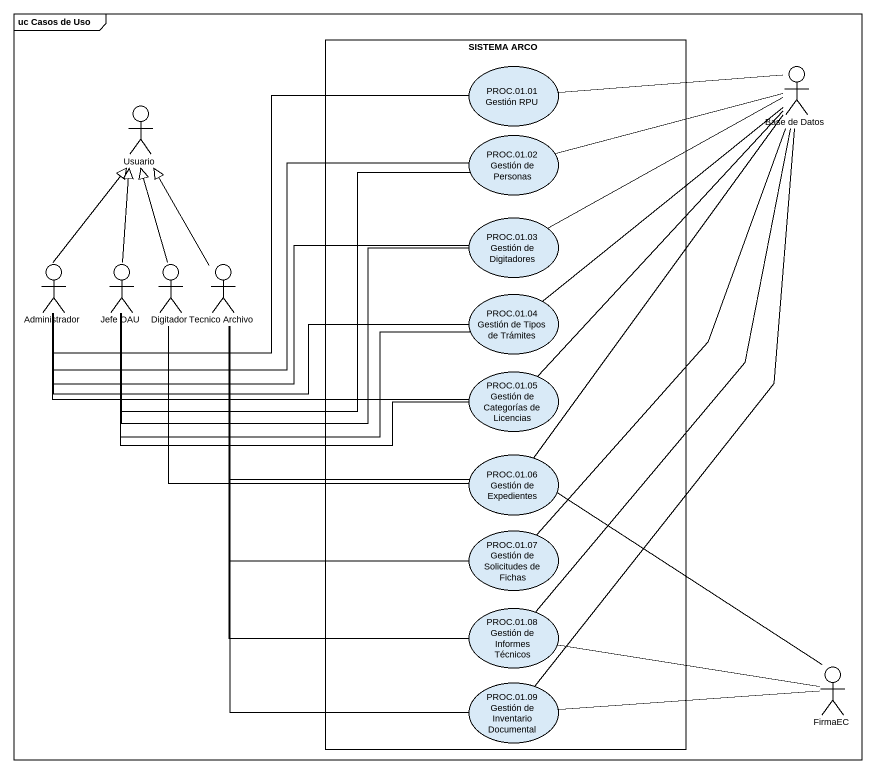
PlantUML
@startuml
mainframe uc Casos de Uso
rectangle "SISTEMA ARCO" as SISTEMA_ARCO {
  usecase "PROC.01.01 Gestión RPU" as PROC_01_01_Gestión_RPU
  usecase "PROC.01.02 Gestión de Personas" as PROC_01_02_Gestión_de
  usecase "PROC.01.03 Gestión de Digitadores" as PROC_01_03_Gestión_de
  usecase "PROC.01.04 Gestión de Tipos de Trámites" as PROC_01_04_Gestión_de_Tipos
  usecase "PROC.01.05 Gestión de Categorías de Licencias" as PROC_01_05_Gestión_de
  usecase "PROC.01.06 Gestión de Expedientes" as PROC_01_06_Gestión_de
  usecase "PROC.01.07 Gestión de Solicitudes de Fichas" as PROC_01_07_Gestión_de
  usecase "PROC.01.08 Gestión de Informes Técnicos" as PROC_01_08_Gestión_de
  usecase "PROC.01.09 Gestión de Inventario Documental" as PROC_01_09_Gestión_de
}
actor "Base de Datos" as Base_de_Datos
actor Usuario
actor Administrador
actor "Jefe OAU" as Jefe_OAU
actor Digitador
actor "Tecnico Archivo" as Tecnico_Archivo
actor FirmaEC
Base_de_Datos -left- PROC_01_01_Gestión_RPU
Base_de_Datos -left- PROC_01_02_Gestión_de
Base_de_Datos -left- PROC_01_03_Gestión_de
Base_de_Datos -- PROC_01_04_Gestión_de_Tipos
Base_de_Datos -- PROC_01_05_Gestión_de
Base_de_Datos -- PROC_01_06_Gestión_de
Base_de_Datos -- PROC_01_07_Gestión_de
Base_de_Datos -- PROC_01_08_Gestión_de
Base_de_Datos -- PROC_01_09_Gestión_de
Administrador -right- PROC_01_01_Gestión_RPU
Administrador -up-|> Usuario
Administrador -right- PROC_01_02_Gestión_de
Administrador -right- PROC_01_03_Gestión_de
Administrador -right- PROC_01_04_Gestión_de_Tipos
Administrador -right- PROC_01_05_Gestión_de
Jefe_OAU -up-|> Usuario
Jefe_OAU -right- PROC_01_02_Gestión_de
Jefe_OAU -right- PROC_01_03_Gestión_de
Jefe_OAU -right- PROC_01_04_Gestión_de_Tipos
Jefe_OAU -right- PROC_01_05_Gestión_de
Digitador -up-|> Usuario
Digitador -right- PROC_01_06_Gestión_de
Tecnico_Archivo -up-|> Usuario
Tecnico_Archivo -- PROC_01_06_Gestión_de
Tecnico_Archivo -- PROC_01_07_Gestión_de
Tecnico_Archivo -- PROC_01_08_Gestión_de
Tecnico_Archivo -- PROC_01_09_Gestión_de
FirmaEC -up- PROC_01_06_Gestión_de
FirmaEC -left- PROC_01_08_Gestión_de
FirmaEC -left- PROC_01_09_Gestión_de
@enduml
